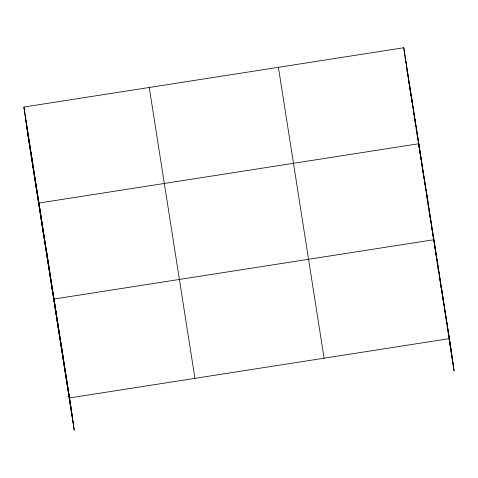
<?xml version="1.0" encoding="UTF-8"?>
<svg xmlns="http://www.w3.org/2000/svg" width="478" height="478" viewBox="0 0 478 478"><rect width="100%" height="100%" fill="white"/><g stroke="black" fill="none" stroke-linecap="round" stroke-linejoin="round"><path stroke-width="0.72" d="M23.9 107.048L69.585 397.923L74.245 430.26L28.561 139.391L23.9 107.048L403.755 47.74L449.44 338.609L454.1 370.952L449.075 338.956M69.585 397.923L449.44 338.609M412.765 105.895L435.153 248.423L433.905 239.711L54.05 299.025L58.71 331.368M450.802 348.05L435.267 249.152L436.354 256.71L435.673 252.348M406.545 66.914L406.778 68.372M407.005 69.824L408.26 77.824M408.487 79.276L408.714 80.734M408.947 82.186L409.174 83.644M409.401 85.096L410.656 93.096M410.889 94.548L411.116 96M411.343 97.458L411.57 98.91M411.803 100.368L412.03 101.82M412.257 103.278L413.058 108.363M413.285 109.821L413.512 111.272M413.745 112.73L413.972 114.182M414.199 115.634L414.426 117.092M414.653 118.544L415.914 126.545M416.141 127.996L416.368 129.454M416.595 130.906L416.828 132.364M417.055 133.816L417.282 135.268M417.509 136.726L418.31 141.817M418.537 143.269L418.77 144.726M418.997 146.178L419.224 147.63M419.451 149.088L419.684 150.54M419.911 151.998L421.166 159.993M421.393 161.45L421.62 162.902M421.853 164.36L422.08 165.812M422.307 167.264L422.534 168.722M422.767 170.174L423.562 175.265M423.795 176.723L424.022 178.174M424.249 179.626L424.476 181.084M424.709 182.536L424.936 183.994M425.163 185.446L425.964 190.537M426.191 191.989L426.418 193.447M426.651 194.899L426.878 196.35M427.105 197.808L427.332 199.26M427.559 200.718L427.792 202.17M428.019 203.628L428.82 208.713M429.047 210.171L429.734 214.532M429.961 215.984L430.188 217.442M430.415 218.894L431.216 223.985M431.443 225.443L431.676 226.895M431.903 228.347L432.13 229.804M432.357 231.256L432.59 232.714M432.817 234.166L434.072 242.167M434.299 243.619L434.986 247.98M435.213 249.438L435.44 250.89M436.928 260.343L436.701 258.891L436.868 260.247M437.155 261.801L437.382 263.253M437.615 264.71L437.842 266.162M438.069 267.614L438.87 272.705M439.097 274.163L439.324 275.615M439.557 277.073L440.238 281.434M440.465 282.886L440.698 284.344M440.925 285.796L441.726 290.887M441.953 292.339L442.18 293.797M442.407 295.249L443.094 299.61M443.321 301.068L444.122 306.159M444.349 307.611L444.582 309.063M444.809 310.521L445.49 314.882M445.723 316.334L445.95 317.792M446.177 319.244L446.978 324.335M447.205 325.793L448.346 333.064M448.579 334.516L451.889 355.602M407.441 73.248L407.668 74.705M408.469 79.796L408.696 81.248M408.923 82.7L409.156 84.158M409.383 85.61L409.61 87.068M409.837 88.52L410.07 89.972M410.865 95.062L411.098 96.52M411.325 97.972L411.552 99.424M411.779 100.882L412.006 102.334M412.239 103.792L412.466 105.244M413.721 113.244L413.948 114.696M414.181 116.154L414.408 117.606M414.635 119.058L414.862 120.516M415.095 121.968L415.322 123.426M416.123 128.516L416.35 129.968M416.577 131.42L416.804 132.878M417.037 134.33L417.264 135.788M417.491 137.24L417.718 138.692M418.973 146.692L419.206 148.15M419.433 149.602L419.66 151.054M419.887 152.512L420.12 153.964M420.347 155.422L420.574 156.874M421.375 161.964L421.602 163.416M421.829 164.874L422.062 166.326M422.743 170.688L422.976 172.146M423.771 177.236L424.004 178.688M424.231 180.146L424.458 181.598M424.685 183.05L424.912 184.508M425.145 185.96L425.372 187.418M426.627 195.412L426.854 196.87M427.087 198.322L427.314 199.774M427.541 201.232L427.768 202.684M428.001 204.142L428.228 205.594M429.029 210.684L429.256 212.136M429.483 213.594L429.71 215.046M429.943 216.504L430.17 217.956M430.397 219.408L430.624 220.866M431.879 228.866L432.112 230.318M432.339 231.77L432.566 233.228M432.793 234.68L433.026 236.138M433.253 237.59L433.48 239.042M434.281 244.133L434.508 245.59M434.735 247.042L434.968 248.5M435.195 249.952L435.422 251.404M435.649 252.862L435.876 254.314M437.137 262.314L437.364 263.766L437.173 262.374M437.818 266.676L437.591 265.224L437.776 266.557M438.051 268.134L438.278 269.586M439.533 277.587L439.76 279.038M439.993 280.496L440.22 281.948M440.447 283.4L440.674 284.858M440.907 286.31L441.134 287.768M442.389 295.762L442.616 297.22M442.849 298.672L443.076 300.124M443.303 301.582L443.53 303.034M444.785 311.035L445.018 312.487M445.245 313.944L445.472 315.396M445.699 316.854L445.932 318.306M446.159 319.758L446.386 321.216M447.187 326.307L447.414 327.759M447.641 329.217L447.874 330.668M448.101 332.12L448.328 333.578M448.555 335.03L448.782 336.488M449.129 338.669L453.013 363.394M278.405 67.308L324.09 358.183M149.25 87.48L194.934 378.349M25.262 116.489L70.947 407.358M26.35 124.047L72.035 414.916M27.473 131.832L73.158 422.707M441.672 289.16L443.034 298.601M438.075 268.618L438.272 269.992M426.37 191.72L427.726 201.16M421.184 160.034L418.83 143.723L38.975 203.036L43.635 235.379M421.381 161.433L422.098 166.386M422.797 171.255L422.994 172.63M411.295 95.731L412.651 105.172L405.117 57.175L405.41 59.236M403.755 47.74L405.009 56.452M405.613 60.61L405.906 62.672M406.509 66.86L406.712 68.276M407.023 70.397L407.226 71.814M61.817 348.474L63.18 357.914M46.515 251.034L47.872 260.468M31.44 155.045L32.797 164.486"/></g></svg>
